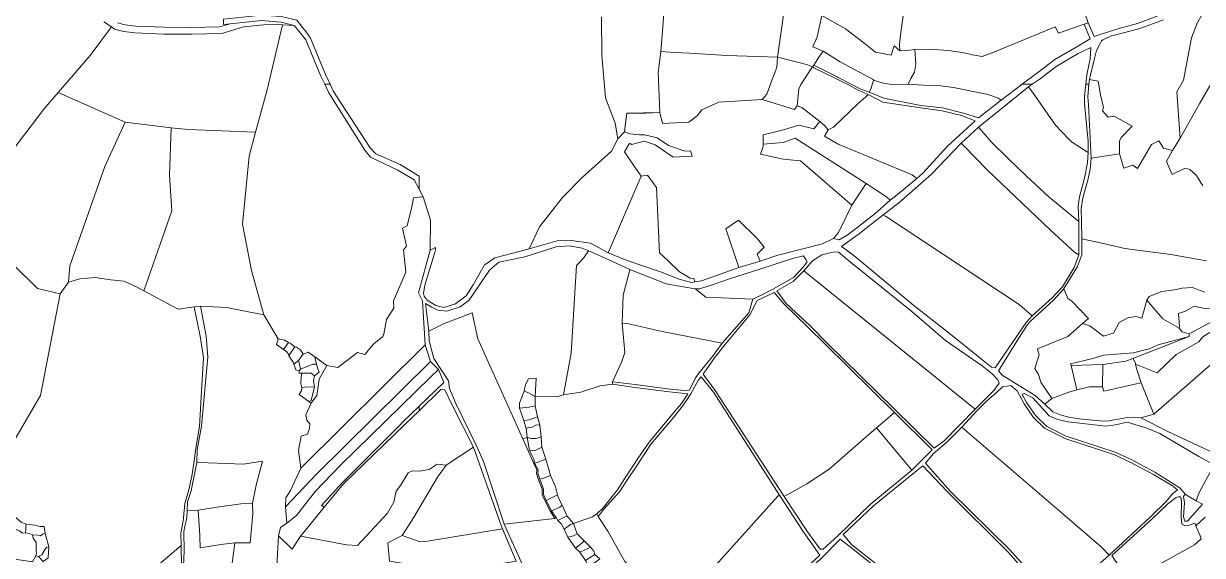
# Model space of a CAD drawing. Header units: metres. Extents: x 542555 to 550520, y 1840485 to 1846995.
# Drawn here: x 547592 to 548809, y 1842514 to 1843063 of the extents above; entities that cross this region are included whole.
import ezdxf

# ---------------------------------------------------------------- set-up
doc = ezdxf.new("R2010")
doc.units = ezdxf.units.M
doc.header["$MEASUREMENT"] = 0
doc.layers.add('Level 30', color=7, linetype='Continuous', lineweight=0)

msp = doc.modelspace()

# ---------------------------------------------------------------- linework, layer by layer
at = {"layer": 'Level 30', "color": 7, "linetype": 'Continuous', "lineweight": 0, "flags": 128}
for points in [[(548800.0865, 1843092.8144), (548799.52, 1843090.22), (548793.63, 1843085.9), (548768.17, 1843072.64), (548741.69, 1843062.9), (548727.39, 1843058.97), (548723.5639, 1843057.8743), (548714.61, 1843055.31), (548696.86, 1843049.46), (548690.72, 1843063.45), (548680.72, 1843092.62), (548694.51, 1843096.28), (548708.68, 1843101.04), (548778.15, 1843126.18), (548800.21, 1843093.38), (548800.0865, 1843092.8144)], [(548805.89, 1842980.38), (548785.73, 1842944.25), (548782.03, 1842992.34), (548788.93, 1843004.39), (548797.44, 1843047.91), (548803.34, 1843063.01), (548818.8, 1843090.33), (548827.8, 1843095.93), (548840.97, 1843108.25), (548864.0257, 1843079.6701), (548867.89, 1843074.88), (548865.9608, 1843072.6197), (548852.22, 1843056.52), (548844.2, 1843045.02), (548831.28, 1843024.53), (548822.19, 1843007.78), (548814.87, 1842995.88), (548805.89, 1842980.38)], [(548375.37, 1843066.54), (548370.01, 1843028.09), (548317.84, 1843029.56), (548279.29, 1843032.15), (548263.41, 1843032.9), (548249.73, 1843033.81), (548252.01, 1843063.57), (548253.05, 1843083.42), (548266.28, 1843088.33), (548273.65, 1843093.09), (548276.59, 1843094.82), (548346.55, 1843083.6), (548376.44, 1843074.72), (548375.37, 1843066.54)], [(548498.89, 1843075.1), (548500.34, 1843074.81), (548497.26, 1843053.84), (548495.95, 1843041.26), (548496.19, 1843034.62), (548490.3, 1843039.57), (548487.31, 1843029.93), (548471.08, 1843033.23), (548459.07, 1843042.81), (548440.02, 1843057.38), (548415.81, 1843071.03), (548412.33, 1843088.5), (548435.21, 1843079.66), (548444.04, 1843089.23), (548498.89, 1843075.1)], [(547903.52, 1843009.96), (547908.15, 1843000), (547907.9291, 1843000), (547902.76, 1843000), (547898.74, 1843008.49), (547883.23, 1843045.86), (547881.83, 1843047.58), (547876.12, 1843054.58), (547871.11, 1843060.73), (547857.8, 1843064.26), (547844.8928, 1843065.1756), (547837.36, 1843065.71), (547804.898, 1843062.371), (547798.18, 1843061.68), (547798.17, 1843067.32), (547837.38, 1843071.35), (547856.96, 1843069.96), (547859.1031, 1843069.4741), (547873.72, 1843066.16), (547876.093, 1843063.1924), (547878.5554, 1843060.1131), (547882.98, 1843054.58), (547887.95, 1843047.58), (547903.52, 1843009.96)], [(548415.81, 1843071.03), (548410.96, 1843048.9), (548406.38, 1843038.52), (548417.08, 1843034.32), (548413.27, 1843028.85), (548407.64, 1843019.83), (548406.07, 1843018.12), (548400.93, 1843019.97), (548393.24, 1843022.2), (548370.01, 1843028.09), (548375.37, 1843066.54), (548376.44, 1843074.72), (548415.81, 1843071.03)], [(548507.55, 1843005.83), (548504.84, 1843000.24), (548487.87, 1842999.82), (548479.03, 1843001.28), (548469.21, 1843004.18), (548469.26, 1843004.75), (548468.64, 1843005.1), (548434.7, 1843023.29), (548417.08, 1843034.32), (548406.38, 1843038.52), (548410.96, 1843048.9), (548415.81, 1843071.03), (548440.02, 1843057.38), (548459.07, 1843042.81), (548471.08, 1843033.23), (548487.31, 1843029.93), (548490.3, 1843039.57), (548496.19, 1843034.62), (548506.13, 1843035.24), (548511.79, 1843035.88), (548512.7, 1843020.81), (548511.38, 1843012.56), (548507.55, 1843005.83)], [(547682.43, 1843059.13), (547685.79, 1843056.9), (547695.19, 1843054.37), (547706.72, 1843053.09), (547736.66, 1843051.87), (547765.61, 1843051.57), (547796.59, 1843052.5), (547818.86, 1843059.33), (547839.44, 1843061.44), (547853.42, 1843062.04), (547859.13, 1843061.2), (547843.38, 1842994.43), (547831.34, 1842950.61), (547761.54, 1842953.2), (547744.3, 1842955.22), (547696.73, 1842960.78), (547627.38, 1842991.39), (547660.55, 1843029.83), (547682.43, 1843059.13)], [(547916.19, 1842707.75), (547904.71, 1842709.93), (547892.51, 1842718.77), (547885.49, 1842723.54), (547880.34, 1842721.54), (547877.65, 1842726.11), (547873.35, 1842728.88), (547871.73, 1842729.07), (547867.4422, 1842732.5867), (547867.17, 1842732.81), (547866.0568, 1842733.2812), (547865.28, 1842733.61), (547864.8331, 1842733.8946), (547861.48, 1842736.03), (547854.7, 1842737.42), (547839.94, 1842762.11), (547827.13, 1842807.8), (547817.71, 1842855.74), (547824.56, 1842925.94), (547831.34, 1842950.61), (547843.38, 1842994.43), (547859.13, 1843061.2), (547871.11, 1843060.73), (547876.12, 1843054.58), (547881.83, 1843047.58), (547883.23, 1843045.86), (547898.74, 1843008.49), (547902.76, 1843000), (547906.98, 1842991.1), (547944.08, 1842932.01), (547949.99, 1842924.73), (547978.24, 1842911.4), (547994.85, 1842901.28), (548000, 1842891.88), (548004.39, 1842883.87), (548002.8144, 1842883.7236), (547994.27, 1842882.93), (547992.4, 1842873.39), (547987.82, 1842854), (547982.79, 1842851.39), (547986.89, 1842833.03), (547983.83, 1842829.02), (547986.44, 1842805.99), (547973.74, 1842776.43), (547973.94, 1842768.93), (547966.43, 1842757.44), (547963.58, 1842742.08), (547963.1154, 1842741.0642), (547962.4719, 1842739.6573), (547962.4, 1842739.5), (547953.1704, 1842732.1105), (547952.92, 1842731.91), (547944.17, 1842721.31), (547936.45, 1842723.16), (547916.19, 1842707.75)], [(548686.45, 1843062.16), (548692.57, 1843046.97), (548678.14, 1843038.27), (548656.24, 1843025.72), (548638.87, 1843012.32), (548622.43, 1843000), (548600.76, 1842983.76), (548597.75, 1842985.79), (548587.43, 1842989.47), (548551.62, 1842996.52), (548535.83, 1842998.7), (548520.63, 1842999.21), (548504.84, 1843000.24), (548507.55, 1843005.83), (548511.38, 1843012.56), (548512.7, 1843020.81), (548511.79, 1843035.88), (548526.98, 1843036.33), (548546.44, 1843034.87), (548562.61, 1843032.48), (548571.22, 1843030.42), (548581.35, 1843028.66), (548593.36, 1843032.98), (548656.47, 1843059.43), (548659.96, 1843052.78), (548686.45, 1843062.16)], [(548358.9, 1842989.69), (548354.28, 1842984.34), (548309.4, 1842981.67), (548291.76, 1842973.8), (548287.03, 1842967.55), (548278.56, 1842961.03), (548251.31, 1842959.52), (548248.4, 1842970.97), (548246.88, 1843012.02), (548249.73, 1843033.81), (548263.41, 1843032.9), (548279.29, 1843032.15), (548317.84, 1843029.56), (548370.01, 1843028.09), (548369.28, 1843017.37), (548364.64, 1843004.84), (548358.9, 1842989.69)], [(548417.08, 1843034.32), (548434.7, 1843023.29), (548468.64, 1843005.1), (548469.26, 1843004.75), (548469.21, 1843004.18), (548466.36, 1842994.88), (548464.77, 1842991.8), (548455.91, 1842994.84), (548446.01, 1843000), (548432.78, 1843006.96), (548431.52, 1843007.6), (548420.02, 1843013.43), (548408.05, 1843019.5), (548407.64, 1843019.83), (548413.27, 1843028.85), (548417.08, 1843034.32)], [(548693.425, 1843037.6646), (548692.72, 1843026.17), (548689.38, 1843009.61), (548688.25, 1843000), (548686.76, 1842987.35), (548687.05, 1842979.81), (548690.52, 1842941.09), (548690.54, 1842929.6), (548673.42, 1842940.6), (548670.69, 1842943.33), (548656.96, 1842957.98), (548633.19, 1842991.72), (548631.8629, 1842993.4436), (548628.94, 1842997.24), (548632.91, 1843000), (548641.26, 1843005.8), (548657.72, 1843018.31), (548680.2, 1843031.9), (548693.44, 1843037.91), (548693.425, 1843037.6646)], [(548391.92, 1842995.24), (548390.24, 1842977.72), (548387.69, 1842973.94), (548354.28, 1842984.34), (548358.9, 1842989.69), (548364.64, 1843004.84), (548369.28, 1843017.37), (548370.01, 1843028.09), (548393.24, 1843022.2), (548400.93, 1843019.97), (548406.07, 1843018.12), (548393.96, 1842999.61), (548391.92, 1842995.24)], [(548427.93, 1842955.62), (548422.15, 1842953.05), (548418.26, 1842957.98), (548413.82, 1842961.54), (548395.17, 1842976.1), (548390.24, 1842977.72), (548391.92, 1842995.24), (548393.96, 1842999.61), (548406.07, 1843018.12), (548407.6, 1843017), (548429.36, 1843006.43), (548431.73, 1843005.28), (548442.04, 1843000), (548446.42, 1842997.76), (548454.09, 1842993.45), (548463.51, 1842989.54), (548460.79, 1842986.55), (548454.12, 1842980.77), (548427.93, 1842955.62)], [(548722.91, 1842941.42), (548723, 1842928.1), (548693.65, 1842923.61), (548691.09, 1842978.78), (548690.39, 1842986.95), (548691.5, 1843000), (548691.93, 1843004.94), (548700.97, 1843003.22), (548703.51, 1842989.12), (548706.45, 1842976.13), (548705.56, 1842972.52), (548711.48, 1842965.99), (548717.36, 1842967), (548736.07, 1842956.86), (548724.57, 1842945.19), (548722.91, 1842941.42)], [(548000, 1842901.32), (548000, 1842891.88), (547994.85, 1842901.28), (547978.24, 1842911.4), (547949.99, 1842924.73), (547944.08, 1842932.01), (547906.98, 1842991.1), (547902.76, 1843000), (547907.9291, 1843000), (547908.15, 1843000), (547908.16, 1843000), (547909.2729, 1842997.6033), (547911.22, 1842993.41), (547914.1596, 1842988.8879), (547949.56, 1842934.43), (547955.3434, 1842928.2399), (547955.39, 1842928.19), (547955.5005, 1842928.1416), (547980.5, 1842917.19), (548000, 1842905.22), (548000, 1842901.32)], [(548504.84, 1843000.24), (548520.63, 1842999.21), (548535.83, 1842998.7), (548551.62, 1842996.52), (548587.43, 1842989.47), (548597.75, 1842985.79), (548600.76, 1842983.76), (548577.3, 1842965.44), (548561.98, 1842970.23), (548540.21, 1842975.73), (548518.03, 1842978.25), (548479.78, 1842985.53), (548464.77, 1842991.8), (548466.36, 1842994.88), (548469.21, 1843004.18), (548479.03, 1843001.28), (548487.87, 1842999.82), (548504.84, 1843000.24)], [(548628.94, 1842997.24), (548631.8629, 1842993.4436), (548633.19, 1842991.72), (548656.96, 1842957.98), (548670.69, 1842943.33), (548673.42, 1842940.6), (548690.54, 1842929.6), (548689.93, 1842919.08), (548686.76, 1842903.12), (548681.89, 1842883.8), (548680.47, 1842874.14), (548681.02, 1842858.37), (548650.48, 1842883.56), (548626.93, 1842905.21), (548608.59, 1842922.97), (548590.78, 1842940.42), (548580.087, 1842952.536), (548577.33, 1842955.66), (548628.94, 1842997.24)], [(547639.51, 1842812.57), (547638.24, 1842795.93), (547629.56, 1842783.91), (547606.01, 1842789.42), (547555.57, 1842838.83), (547539.64, 1842847.33), (547522.8706, 1842843.831), (547554.51, 1842898.47), (547612.58, 1842974.25), (547627.38, 1842991.39), (547696.73, 1842960.78), (547675.69, 1842915.31), (547639.51, 1842812.57)], [(548432.91, 1842846.97), (548427.64, 1842840.98), (548416.54, 1842835.39), (548370.44, 1842823.64), (548351.98, 1842817.35), (548349.11, 1842824.71), (548356.11, 1842831.98), (548349.31, 1842840.39), (548329.71, 1842859.89), (548316.8, 1842850.93), (548330.15, 1842810.85), (548291.7, 1842797.1), (548284.41, 1842796.21), (548283.89, 1842799.49), (548280.02, 1842800), (548268.82, 1842806.32), (548257.31, 1842817.95), (548248.25, 1842826.08), (548245.01, 1842893.43), (548235.7, 1842906.16), (548229.33, 1842905.2), (548222.12, 1842915.61), (548212.17, 1842930.23), (548216.74, 1842938.53), (548217.85, 1842938.81), (548219.36, 1842937.96), (548232.47, 1842941.45), (548243.61, 1842937.6), (548262.47, 1842924.77), (548281.95, 1842925.79), (548280.1, 1842931.4), (548274.51, 1842931.02), (548257.49, 1842936.8), (548245.88, 1842944.81), (548232.56, 1842947.99), (548227.69, 1842947.97), (548217.63, 1842948.89), (548212.22, 1842950.95), (548214.53, 1842970.36), (548233.9, 1842970.28), (548248.4, 1842970.97), (548251.31, 1842959.52), (548278.56, 1842961.03), (548287.03, 1842967.55), (548291.76, 1842973.8), (548309.4, 1842981.67), (548354.28, 1842984.34), (548387.69, 1842973.94), (548390.24, 1842977.72), (548395.17, 1842976.1), (548413.82, 1842961.54), (548407.46, 1842953.93), (548392.1, 1842957.9), (548376.28, 1842952.97), (548355.35, 1842947.7), (548355.13, 1842938.15), (548355.07, 1842935.82), (548352.56, 1842928.05), (548375.74, 1842922.62), (548393.7, 1842921.14), (548446.7, 1842875.22), (548432.91, 1842846.97)], [(548573.94, 1842962.17), (548545.52, 1842936.12), (548519.95, 1842908.27), (548513.91, 1842902.89), (548508.87, 1842906.47), (548431.85, 1842938.66), (548418.35, 1842946.58), (548422.15, 1842953.05), (548427.93, 1842955.62), (548454.12, 1842980.77), (548460.79, 1842986.55), (548463.51, 1842989.54), (548478.86, 1842981.58), (548518.05, 1842975.65), (548539.89, 1842972.56), (548559.94, 1842967.68), (548573.94, 1842962.17)], [(548212.22, 1842950.95), (548212.98, 1842959.77), (548214.53, 1842970.36), (548212.22, 1842950.95)], [(548233.9, 1842970.28), (548214.53, 1842970.36), (548248.4, 1842970.97), (548233.9, 1842970.28)], [(547744.94, 1842869.37), (547715.86, 1842786.91), (547708.93, 1842790.76), (547695.37, 1842796.92), (547681.81, 1842798.16), (547665.78, 1842800.63), (547649.75, 1842799.39), (547638.24, 1842795.93), (547639.51, 1842812.57), (547675.69, 1842915.31), (547696.73, 1842960.78), (547744.3, 1842955.22), (547742.31, 1842906.29), (547744.94, 1842869.37)], [(548422.15, 1842953.05), (548418.35, 1842946.58), (548431.85, 1842938.66), (548508.87, 1842906.47), (548513.91, 1842902.89), (548491.74, 1842884.61), (548486.38, 1842880.4), (548482.5, 1842883.87), (548461.5, 1842897.59), (548388.33, 1842944.33), (548375.7, 1842940.01), (548355.13, 1842938.15), (548355.35, 1842947.7), (548376.28, 1842952.97), (548392.1, 1842957.9), (548407.46, 1842953.93), (548413.82, 1842961.54), (548418.26, 1842957.98), (548422.15, 1842953.05)], [(547801.4, 1842769.79), (547774.28, 1842771.02), (547767.84, 1842770.24), (547751.36, 1842767.77), (547720.4402, 1842784.4406), (547715.86, 1842786.91), (547744.94, 1842869.37), (547742.31, 1842906.29), (547744.3, 1842955.22), (547761.54, 1842953.2), (547831.34, 1842950.61), (547824.56, 1842925.94), (547817.71, 1842855.74), (547827.13, 1842807.8), (547839.94, 1842762.11), (547801.4, 1842769.79)], [(548212.22, 1842950.95), (548217.63, 1842948.89), (548227.69, 1842947.97), (548232.56, 1842947.99), (548245.88, 1842944.81), (548257.49, 1842936.8), (548274.51, 1842931.02), (548280.1, 1842931.4), (548281.95, 1842925.79), (548262.47, 1842924.77), (548243.61, 1842937.6), (548232.47, 1842941.45), (548219.36, 1842937.96), (548217.85, 1842938.81), (548216.74, 1842938.53), (548212.17, 1842930.23), (548222.12, 1842915.61), (548229.33, 1842905.2), (548195.2919, 1842826.1009), (548195.27, 1842826.05), (548194.5237, 1842826.4644), (548186.03, 1842831.18), (548176.84, 1842835.97), (548157.26, 1842838.65), (548142.51, 1842838.52), (548113.6858, 1842830.2417), (548124.19, 1842852.95), (548148.03, 1842883.31), (548168.39, 1842903.68), (548198.75, 1842931.01), (548205.25, 1842943.59), (548212.22, 1842950.95)], [(548461.5, 1842897.59), (548446.7, 1842875.22), (548393.7, 1842921.14), (548375.74, 1842922.62), (548352.56, 1842928.05), (548355.07, 1842935.82), (548355.13, 1842938.15), (548375.7, 1842940.01), (548388.33, 1842944.33), (548461.5, 1842897.59)], [(548681.02, 1842858.37), (548681.19, 1842838.81), (548681.14, 1842823.87), (548677.06, 1842826.31), (548651.64, 1842849.47), (548586.43, 1842911.74), (548562.5424, 1842936.044), (548559.47, 1842939.17), (548577.33, 1842955.66), (548580.087, 1842952.536), (548590.78, 1842940.42), (548608.59, 1842922.97), (548626.93, 1842905.21), (548650.48, 1842883.56), (548681.02, 1842858.37)], [(548559.47, 1842939.17), (548562.5424, 1842936.044), (548586.43, 1842911.74), (548651.64, 1842849.47), (548677.06, 1842826.31), (548681.14, 1842823.87), (548676.32, 1842811.09), (548664.08, 1842791.07), (548653.47, 1842779.46), (548632.79, 1842760.95), (548619.57, 1842772.74), (548481.4072, 1842863.7826), (548479.15, 1842865.27), (548494.85, 1842877.44), (548528.93, 1842907.18), (548559.47, 1842939.17)], [(548229.33, 1842905.2), (548235.7, 1842906.16), (548245.01, 1842893.43), (548248.25, 1842826.08), (548257.31, 1842817.95), (548268.82, 1842806.32), (548280.02, 1842800), (548283.89, 1842799.49), (548284.41, 1842796.21), (548281.75, 1842795.42), (548279.76, 1842795.73), (548268.6, 1842798.75), (548249.17, 1842806.29), (548213.75, 1842818.59), (548196.2226, 1842825.6655), (548195.27, 1842826.05), (548195.2919, 1842826.1009), (548229.33, 1842905.2)], [(548461.5, 1842897.59), (548482.5, 1842883.87), (548486.38, 1842880.4), (548470.61, 1842866.27), (548442.9, 1842845.05), (548433.67, 1842839.44), (548427.64, 1842840.98), (548432.91, 1842846.97), (548446.7, 1842875.22), (548461.5, 1842897.59)], [(548011.97, 1842859.87), (548011.44, 1842828.72), (547999.38, 1842784.94), (548003.65, 1842776.57), (548003.9881, 1842770.6333), (548006.24, 1842731.09), (547877.83, 1842604.02), (547875.73, 1842622.08), (547878.22, 1842636.71), (547884.72, 1842638.97), (547886.85, 1842644.7), (547887.22, 1842649.65), (547884.03, 1842653.29), (547883.14, 1842658.93), (547888.49, 1842670.82), (547894.43, 1842678.72), (547896.89, 1842695.6), (547904.71, 1842709.93), (547916.19, 1842707.75), (547936.45, 1842723.16), (547944.17, 1842721.31), (547952.92, 1842731.91), (547953.1704, 1842732.1105), (547962.4, 1842739.5), (547962.4719, 1842739.6573), (547963.1154, 1842741.0642), (547963.58, 1842742.08), (547966.43, 1842757.44), (547973.94, 1842768.93), (547973.74, 1842776.43), (547986.44, 1842805.99), (547983.83, 1842829.02), (547986.89, 1842833.03), (547982.79, 1842851.39), (547987.82, 1842854), (547992.4, 1842873.39), (547994.27, 1842882.93), (548002.8144, 1842883.7236), (548004.39, 1842883.87), (548011.97, 1842859.87)], [(548330.15, 1842810.85), (548316.8, 1842850.93), (548329.71, 1842859.89), (548349.31, 1842840.39), (548356.11, 1842831.98), (548349.11, 1842824.71), (548351.98, 1842817.35), (548330.15, 1842810.85)], [(548479.15, 1842865.27), (548481.4072, 1842863.7826), (548619.57, 1842772.74), (548632.79, 1842760.95), (548626.73, 1842754.02), (548594.52, 1842707.31), (548590.91, 1842708.07), (548580.4, 1842716.21), (548547.07, 1842743.18), (548510.59, 1842771.8), (548450.81, 1842821.61), (548439.6536, 1842830.0609), (548436.13, 1842832.73), (548454.67, 1842846.16), (548479.15, 1842865.27)], [(548157.02, 1842722.7), (548148.97, 1842679.56), (548142.31, 1842677.49), (548120.03, 1842677.79), (548121.03, 1842696.68), (548112.95, 1842696.12), (548109.97, 1842690.34), (548108.49, 1842683.45), (548103.81, 1842670.93), (548103.79, 1842665.6), (548108.26, 1842653.2), (548110.49, 1842644.68), (548111.74, 1842635.57), (548111.75, 1842635.51), (548106.96, 1842634.22), (548060.84, 1842737.47), (548054.91, 1842764.05), (548025.29, 1842752.92), (548010.23, 1842745.09), (548007.3236, 1842768.3411), (548006.65, 1842773.73), (548013.07, 1842769.9), (548019.39, 1842766.93), (548028.67, 1842765.9), (548042.33, 1842770.41), (548051.49, 1842776.86), (548061.1, 1842790.98), (548072.83, 1842808.16), (548082.2, 1842816.34), (548109.29, 1842821.91), (548141.42, 1842832.09), (548154.89, 1842833.26), (548168.38, 1842830.84), (548175.13, 1842828.24), (548174.9448, 1842827.9801), (548169.68, 1842820.59), (548162.55, 1842813.01), (548157.02, 1842722.7)], [(548210.86, 1842782.42), (548209.8, 1842753.64), (548212.28, 1842723.23), (548209.38, 1842714.06), (548199.62, 1842692.86), (548199.68, 1842690.54), (548187.02, 1842688.92), (548166.91, 1842682.26), (548148.97, 1842679.56), (548157.02, 1842722.7), (548162.55, 1842813.01), (548169.68, 1842820.59), (548174.9448, 1842827.9801), (548175.13, 1842828.24), (548198.98, 1842817.58), (548217.62, 1842808.86), (548217.502, 1842808.3986), (548210.86, 1842782.42)], [(548396.9, 1842822.9), (548399.1734, 1842819.0715), (548400.54, 1842816.77), (548396.44, 1842811.17), (548386.38, 1842800.61), (548365.89, 1842788.87), (548355.17, 1842783.28), (548344.61, 1842778.39), (548295.97, 1842780.27), (548285.949, 1842788.0871), (548284.83, 1842788.96), (548288.6936, 1842788.8414), (548288.74, 1842788.84), (548289.3738, 1842789.0284), (548299.44, 1842792.02), (548304.7931, 1842793.8441), (548320.57, 1842799.22), (548343.2083, 1842806.4114), (548350.57, 1842808.75), (548385.47, 1842820.06), (548396.9, 1842822.9)], [(548598.92, 1842691.64), (548593.41, 1842683.95), (548583.64, 1842674.49), (548574.02, 1842664.61), (548397.12, 1842807.43), (548406.04, 1842817.71), (548412.6203, 1842821.9192), (548415.92, 1842824.03), (548428.96, 1842827.21), (548432.65, 1842826.73), (548432.8272, 1842826.5883), (548445.48, 1842816.47), (548508.82, 1842765.44), (548543.52, 1842735.72), (548581.25, 1842709.41), (548591.65, 1842701.05), (548597.52, 1842694.99), (548598.92, 1842691.64)], [(548284.83, 1842788.96), (548285.949, 1842788.0871), (548295.97, 1842780.27), (548344.61, 1842778.39), (548340.27, 1842764.05), (548313, 1842732.75), (548250.95, 1842745), (548214.83, 1842753.2), (548209.8, 1842753.64), (548210.86, 1842782.42), (548217.502, 1842808.3986), (548217.62, 1842808.86), (548255.16, 1842793.93), (548284.83, 1842788.96)], [(548397.12, 1842807.43), (548574.02, 1842664.61), (548557.94, 1842648.26), (548542.03, 1842631.98), (548531.74, 1842624.55), (548490.16, 1842665.28), (548421.7, 1842732.66), (548403.58, 1842750.88), (548379, 1842773.84), (548369.36, 1842786.81), (548386.02, 1842796.32), (548397.12, 1842807.43)], [(548845.1, 1842761.85), (548852.25, 1842763.95), (548859.55, 1842769.21), (548869.62, 1842781.14), (548880.55, 1842796.27), (548883.9, 1842799.44), (548885.24, 1842801.31), (548903.35, 1842795.07), (548909.85, 1842788), (548920.18, 1842779.57), (548916.33, 1842775.27), (548908.45, 1842764.94), (548878.06, 1842724.58), (548863.94, 1842710.13), (548847.43, 1842671.2), (548841.7, 1842654.92), (548825.31, 1842617.26), (548772.93, 1842641.79), (548745, 1842655.82), (548758.42, 1842659.74), (548861.78, 1842749.4), (548845.1, 1842761.85)], [(548665.14, 1842788.61), (548666.09, 1842787.66), (548669.69, 1842778.99), (548673.46, 1842776.5), (548691.05, 1842758.24), (548684.78, 1842753.14), (548669.8, 1842739.75), (548638.5, 1842727.15), (548639.03, 1842723.74), (548640.08, 1842721.31), (548635.55, 1842706.87), (548639.39, 1842700.39), (548641.67, 1842692.6), (548653.22, 1842675.85), (548645.94, 1842669.76), (548635.81, 1842678.76), (548609.19, 1842695.52), (548602.05, 1842699.76), (548598.05, 1842704.46), (548618.68, 1842737.8), (548628.41, 1842752.46), (548630.78, 1842755.06), (548634.98, 1842758.85), (548654.86, 1842777.08), (548665.14, 1842788.61)], [(548490.75, 1842661.41), (548472.25, 1842645.39), (548453.55, 1842629.38), (548423.37, 1842602.92), (548400.44, 1842587.55), (548379.22, 1842575.98), (548376.73, 1842574.69), (548305.81, 1842683.98), (548293.32, 1842701), (548304.86, 1842717.57), (548315.62, 1842731.28), (548341.58, 1842762.06), (548349.07, 1842777.02), (548366.64, 1842785.08), (548376.85, 1842772.99), (548401.2, 1842749.36), (548419.62, 1842731.34), (548490.75, 1842661.41)], [(548794.99, 1842742.58), (548794.82, 1842739.7), (548763.02, 1842731.3), (548753.73, 1842726.9), (548737.55, 1842723), (548706.71, 1842720.57), (548695.62, 1842716.88), (548672.39, 1842711.49), (548673.25, 1842709.63), (548679.07, 1842684.54), (548670.83, 1842682.38), (548653.22, 1842675.85), (548641.67, 1842692.6), (548639.39, 1842700.39), (548635.55, 1842706.87), (548640.08, 1842721.31), (548639.03, 1842723.74), (548638.5, 1842727.15), (548669.8, 1842739.75), (548684.78, 1842753.14), (548692.55, 1842750.9), (548706.34, 1842740.1), (548716.82, 1842743.23), (548722.82, 1842754.14), (548731.45, 1842758.92), (548739.81, 1842760.49), (548745.95, 1842758.71), (548751.17, 1842777.39), (548767.7, 1842757.79), (548784.57, 1842748.21), (548787.6, 1842744.58), (548794.99, 1842742.58)], [(548839.29, 1842773.78), (548842.38, 1842767.83), (548794.99, 1842742.58), (548787.6, 1842744.58), (548784.57, 1842748.21), (548784.98, 1842750.07), (548783.84, 1842763.34), (548791.06, 1842766.03), (548799.95, 1842770.97), (548810.98, 1842768.55), (548822.73, 1842768.81), (548832.89, 1842771.29), (548839.29, 1842773.78)], [(548140.33, 1842551.88), (548087.87, 1842545.9), (548066.41, 1842610.64), (548059.8, 1842626.05), (548038.08, 1842670.73), (548031.43, 1842686.21), (548030.37, 1842693.92), (548015.18, 1842716.95), (548010.39, 1842735.15), (548010.23, 1842745.09), (548025.29, 1842752.92), (548054.91, 1842764.05), (548060.84, 1842737.47), (548106.96, 1842634.22), (548118.42, 1842608.56), (548121.74, 1842602.2), (548121.39, 1842598.29), (548123.34, 1842591.91), (548127.1, 1842582.1), (548127.07, 1842577.15), (548127.23, 1842576.23), (548130.14, 1842569.82), (548135.54, 1842559.19), (548140.33, 1842551.88)], [(548761.75, 1842702.4), (548739.68, 1842711.13), (548739.4, 1842712.07), (548736.86, 1842716.95), (548794.82, 1842739.7), (548794.99, 1842742.58), (548842.38, 1842767.83), (548844.17, 1842764.31), (548845.1, 1842761.85), (548833.14, 1842755.37), (548821.67, 1842747.27), (548809.17, 1842739.49), (548804.73, 1842734.38), (548781.37, 1842721.27), (548761.75, 1842702.4)], [(548845.1, 1842761.85), (548861.78, 1842749.4), (548758.42, 1842659.74), (548745.39, 1842691.97), (548740.63, 1842706.74), (548739.68, 1842711.13), (548761.75, 1842702.4), (548781.37, 1842721.27), (548804.73, 1842734.38), (548809.17, 1842739.49), (548821.67, 1842747.27), (548833.14, 1842755.37), (548845.1, 1842761.85)], [(548209.8, 1842753.64), (548214.83, 1842753.2), (548250.95, 1842745), (548313, 1842732.75), (548302.77, 1842718.96), (548288.8, 1842701.83), (548286.34, 1842698.28), (548285.07, 1842696.3), (548279.32, 1842684.32), (548274.16, 1842684.05), (548258.76, 1842685.45), (548223.05, 1842690.06), (548199.62, 1842692.86), (548209.38, 1842714.06), (548212.28, 1842723.23), (548209.8, 1842753.64)], [(547854.7, 1842737.42), (547861.48, 1842736.03), (547864.8331, 1842733.8946), (547865.28, 1842733.61), (547860.2, 1842726.32), (547852.95, 1842731.36), (547854.7, 1842737.42)], [(548673.25, 1842709.63), (548672.39, 1842711.49), (548695.62, 1842716.88), (548706.71, 1842720.57), (548737.55, 1842723), (548753.73, 1842726.9), (548763.02, 1842731.3), (548794.82, 1842739.7), (548736.86, 1842716.95), (548729.59, 1842714.11), (548705.82, 1842710.85), (548673.25, 1842709.63)], [(547865.28, 1842733.61), (547866.0568, 1842733.2812), (547867.17, 1842732.81), (547867.4422, 1842732.5867), (547871.73, 1842729.07), (547866.08, 1842720.48), (547863.68, 1842723.91), (547860.2, 1842726.32), (547865.28, 1842733.61)], [(548006.24, 1842731.09), (548011.67, 1842713.81), (547893.75, 1842597.33), (547862.24, 1842564.1), (547862.38, 1842573.25), (547867.35, 1842580.76), (547877.83, 1842604.02), (548006.24, 1842731.09)], [(547871.73, 1842729.07), (547873.35, 1842728.88), (547877.65, 1842726.11), (547880.34, 1842721.54), (547878.02, 1842718.49), (547875.72, 1842715.11), (547870.68, 1842711.21), (547869.96, 1842713.23), (547865.55, 1842719.7), (547866.08, 1842720.48), (547871.73, 1842729.07)], [(548011.67, 1842713.81), (548020.03, 1842705.54), (548012.22, 1842698), (547918.62, 1842606.72), (547893.17, 1842580.13), (547873.4, 1842554.86), (547863.57, 1842546.99), (547862.24, 1842564.1), (547893.75, 1842597.33), (548011.67, 1842713.81)], [(547877.55, 1842705.99), (547876.4, 1842704.18), (547872.76, 1842705.5), (547870.68, 1842711.21), (547875.72, 1842715.11), (547876.14, 1842712.71), (547877.55, 1842705.99)], [(547892.51, 1842718.77), (547892.5582, 1842718.5349), (547894.07, 1842711.16), (547890.52, 1842711.06), (547877.55, 1842705.99), (547876.14, 1842712.71), (547875.72, 1842715.11), (547878.02, 1842718.49), (547880.34, 1842721.54), (547885.49, 1842723.54), (547892.51, 1842718.77)], [(547892.51, 1842718.77), (547904.71, 1842709.93), (547896.89, 1842695.6), (547894.43, 1842678.72), (547888.49, 1842670.82), (547886.35, 1842672.6), (547888.63, 1842673.58), (547892.1, 1842687.72), (547890.89, 1842693.87), (547892.24, 1842699.19), (547897.05, 1842703.03), (547895.51, 1842706.53), (547894.07, 1842711.16), (547892.5582, 1842718.5349), (547892.51, 1842718.77)], [(548739.68, 1842711.13), (548740.63, 1842706.74), (548745.39, 1842691.97), (548738.98, 1842690.62), (548706.7, 1842683.46), (548705.45, 1842687.64), (548705.82, 1842710.85), (548729.59, 1842714.11), (548736.86, 1842716.95), (548739.4, 1842712.07), (548739.68, 1842711.13)], [(548020.03, 1842705.54), (548025.7, 1842692.4), (548000, 1842667.8), (547982.82, 1842651.35), (547981.08, 1842649.26), (547920.82, 1842589.19), (547899.46, 1842565.41), (547902.16, 1842563.7), (547883.14, 1842540.1), (547877.64, 1842533.72), (547869.05, 1842520.25), (547855.07, 1842534.17), (547856.99, 1842542.72), (547863.57, 1842546.99), (547873.4, 1842554.86), (547893.17, 1842580.13), (547918.62, 1842606.72), (548012.22, 1842698), (548020.03, 1842705.54)], [(547897.05, 1842703.03), (547892.24, 1842699.19), (547888.61, 1842702), (547878.88, 1842701.84), (547876.37, 1842701.95), (547876.4, 1842704.18), (547877.55, 1842705.99), (547890.52, 1842711.06), (547894.07, 1842711.16), (547895.51, 1842706.53), (547897.05, 1842703.03)], [(547878.88, 1842701.84), (547888.61, 1842702), (547892.24, 1842699.19), (547890.89, 1842693.87), (547892.1, 1842687.72), (547881.86, 1842687.48), (547878.89, 1842686.97), (547878.03, 1842691.3), (547878.39, 1842698.08), (547878.88, 1842701.84)], [(548705.82, 1842710.85), (548705.45, 1842687.64), (548691.63, 1842687.82), (548679.07, 1842684.54), (548673.25, 1842709.63), (548705.82, 1842710.85)], [(548108.49, 1842683.45), (548109.97, 1842690.34), (548112.95, 1842696.12), (548121.03, 1842696.68), (548120.03, 1842677.79), (548112.19, 1842682.03), (548108.49, 1842683.45)], [(548258.53, 1842682.77), (548277.46, 1842680.64), (548270.83, 1842670.42), (548261.1, 1842658.73), (548237.53, 1842630.67), (548225.75, 1842613.68), (548221.53, 1842607.02), (548212.02, 1842592.82), (548204.79, 1842581.56), (548189.89, 1842562.83), (548183.5, 1842556.74), (548178.9, 1842553.48), (548159.32, 1842546.72), (548153.06, 1842554.35), (548153.02, 1842554.44), (548147.72, 1842565.63), (548144.76, 1842571.43), (548143.02, 1842576.32), (548140.68, 1842584.53), (548135.59, 1842596.16), (548133.11, 1842604.75), (548130.88, 1842613.1), (548126.76, 1842625.45), (548126.04, 1842636.08), (548124.65, 1842648.16), (548122.1, 1842656.78), (548119.78, 1842668.29), (548120.03, 1842677.79), (548142.31, 1842677.49), (548148.97, 1842679.56), (548166.91, 1842682.26), (548187.02, 1842688.92), (548199.68, 1842690.54), (548222.69, 1842687.22), (548258.53, 1842682.77)], [(548370.48, 1842574.82), (548263.49, 1842456.1), (548212.54, 1842507.49), (548194.8, 1842538.81), (548184.81, 1842554.07), (548190.9, 1842561.41), (548206.84, 1842579.48), (548214.39, 1842591.26), (548224.43, 1842605.95), (548239.64, 1842628.82), (548263, 1842656.35), (548273.1, 1842669.12), (548280.69, 1842680.6), (548288.5, 1842695), (548291.27, 1842698.13), (548303.84, 1842682.21), (548372.23, 1842576.15), (548370.48, 1842574.82)], [(548757.94, 1842597.22), (548777.76, 1842585.66), (548782.85, 1842581.51), (548777.45, 1842577.18), (548771.25, 1842569.33), (548754.76, 1842553.41), (548712.46, 1842514), (548703.99, 1842522.6), (548662, 1842558.82), (548563.52, 1842643.5), (548560.19, 1842646.18), (548575.83, 1842662.93), (548585.57, 1842673.05), (548595.58, 1842681.68), (548602.33, 1842687.93), (548611, 1842689.26), (548617.24, 1842683.67), (548624.59, 1842670.4), (548633.95, 1842656.65), (548645.43, 1842645.14), (548667.68, 1842634.03), (548717.29, 1842618.04), (548734.08, 1842610.08), (548757.94, 1842597.22)], [(548758.42, 1842659.74), (548745, 1842655.82), (548731.33, 1842656.11), (548712.02, 1842652.82), (548706, 1842652.46), (548681.37, 1842654.61), (548670.73, 1842656.42), (548662.63, 1842658.62), (548654.05, 1842662), (548645.94, 1842669.76), (548653.22, 1842675.85), (548670.83, 1842682.38), (548679.07, 1842684.54), (548691.63, 1842687.82), (548705.45, 1842687.64), (548706.7, 1842683.46), (548738.98, 1842690.62), (548745.39, 1842691.97), (548758.42, 1842659.74)], [(547878.89, 1842686.97), (547881.86, 1842687.48), (547892.1, 1842687.72), (547888.63, 1842673.58), (547886.35, 1842672.6), (547876.15, 1842679.71), (547878.71, 1842683.98), (547878.89, 1842686.97)], [(548056.35, 1842625.57), (548027.92, 1842606.83), (548018.8, 1842607.88), (548010.6, 1842602.63), (548000.4, 1842600.81), (547993.35, 1842601.2), (547988.7, 1842598.99), (547980.96, 1842586.09), (547976.39, 1842580.02), (547973.95, 1842568.89), (547967.54, 1842557.25), (547936.59, 1842523.93), (547925.15, 1842524.6), (547877.64, 1842533.72), (547883.14, 1842540.1), (547902.16, 1842563.7), (547922.14, 1842587.6), (547985.11, 1842648.41), (548000, 1842662.99), (548022.44, 1842684.97), (548026.47, 1842684.53), (548034.67, 1842668.17), (548056.35, 1842625.57)], [(548120.03, 1842677.79), (548119.78, 1842668.29), (548113.82, 1842666.81), (548103.79, 1842665.6), (548103.81, 1842670.93), (548108.49, 1842683.45), (548112.19, 1842682.03), (548120.03, 1842677.79)], [(548804.76, 1842616.02), (548820.83, 1842607.25), (548805.4, 1842578.68), (548802.09, 1842570.22), (548794.66, 1842574.58), (548790.95, 1842576.89), (548785.75, 1842583.11), (548779.14, 1842587.31), (548759.35, 1842599.73), (548735.19, 1842612.81), (548718.38, 1842620.32), (548667.81, 1842636.73), (548648, 1842647), (548636.73, 1842657.82), (548635.56, 1842659.17), (548626.93, 1842671.77), (548622.58, 1842679.85), (548624.74, 1842680.98), (548633.46, 1842676.34), (548650.42, 1842658.02), (548658.92, 1842654.11), (548670.16, 1842651.56), (548682.1, 1842650.31), (548708.88, 1842647.27), (548718.73, 1842648.48), (548730.92, 1842651.21), (548751.08, 1842645.13), (548764.54, 1842639.74), (548804.76, 1842616.02)], [(548000, 1842667.8), (548000, 1842662.99), (547985.11, 1842648.41), (547922.14, 1842587.6), (547902.16, 1842563.7), (547899.46, 1842565.41), (547920.82, 1842589.19), (547981.08, 1842649.26), (547982.82, 1842651.35), (548000, 1842667.8)], [(548119.78, 1842668.29), (548122.1, 1842656.78), (548113.55, 1842653.75), (548108.26, 1842653.2), (548103.79, 1842665.6), (548113.82, 1842666.81), (548119.78, 1842668.29)], [(548122.1, 1842656.78), (548124.65, 1842648.16), (548121.38, 1842648.43), (548116.93, 1842646.05), (548113.01, 1842645.69), (548110.49, 1842644.68), (548108.26, 1842653.2), (548113.55, 1842653.75), (548122.1, 1842656.78)], [(548490.75, 1842661.41), (548529.63, 1842622.94), (548508.6, 1842601.94), (548499.96, 1842612.07), (548472.25, 1842645.39), (548490.75, 1842661.41)], [(548124.65, 1842648.16), (548126.04, 1842636.08), (548121.03, 1842634.58), (548115.71, 1842634.64), (548111.74, 1842635.57), (548110.49, 1842644.68), (548113.01, 1842645.69), (548116.93, 1842646.05), (548121.38, 1842648.43), (548124.65, 1842648.16)], [(548472.25, 1842645.39), (548499.96, 1842612.07), (548508.6, 1842601.94), (548465.72, 1842566.42), (548432.26, 1842533.98), (548416.99, 1842520.13), (548414.13, 1842520.2), (548400.15, 1842539.14), (548376.73, 1842574.69), (548379.22, 1842575.98), (548400.44, 1842587.55), (548423.37, 1842602.92), (548453.55, 1842629.38), (548472.25, 1842645.39)], [(548560.19, 1842646.18), (548563.52, 1842643.5), (548662, 1842558.82), (548703.99, 1842522.6), (548712.46, 1842514), (548690.3, 1842494.32), (548667.95, 1842473.21), (548659.66, 1842467.24), (548656.23, 1842467.53), (548649.24, 1842475.51), (548609.8, 1842519.68), (548548.19, 1842580.26), (548522.6, 1842609.06), (548530.79, 1842618.54), (548544.62, 1842630.6), (548560.19, 1842646.18)], [(548136.69, 1842559.94), (548141.74, 1842552.23), (548140.33, 1842551.88), (548135.54, 1842559.19), (548130.14, 1842569.82), (548127.23, 1842576.23), (548127.07, 1842577.15), (548127.1, 1842582.1), (548123.34, 1842591.91), (548121.39, 1842598.29), (548121.74, 1842602.2), (548118.42, 1842608.56), (548106.96, 1842634.22), (548111.75, 1842635.51), (548114.11, 1842622.18), (548118.48, 1842613.25), (548119.33, 1842609.03), (548122.95, 1842602.09), (548122.64, 1842598.67), (548124.56, 1842592.38), (548128.5, 1842582.09), (548128.47, 1842576.8), (548131.36, 1842570.44), (548136.69, 1842559.94)], [(548126.04, 1842636.08), (548126.76, 1842625.45), (548120.5, 1842622.45), (548116.95, 1842621.81), (548114.11, 1842622.18), (548111.75, 1842635.51), (548111.74, 1842635.57), (548115.71, 1842634.64), (548121.03, 1842634.58), (548126.04, 1842636.08)], [(548001.29, 1842527.92), (547982.43, 1842534.38), (547994.24, 1842552.55), (548019.16, 1842594.46), (548027.92, 1842606.83), (548056.35, 1842625.57), (548084.71, 1842544.83), (548086.2, 1842541.13), (548008.82, 1842528.54), (548001.29, 1842527.92)], [(548126.76, 1842625.45), (548130.88, 1842613.1), (548121.91, 1842609.58), (548119.33, 1842609.03), (548118.48, 1842613.25), (548114.11, 1842622.18), (548116.95, 1842621.81), (548120.5, 1842622.45), (548126.76, 1842625.45)], [(547831.79, 1842586.34), (547828.24, 1842567.58), (547816.2, 1842567.16), (547789.2785, 1842563.1117), (547772.11, 1842560.53), (547760.57, 1842559.83), (547761.08, 1842569.15), (547764.8, 1842580.52), (547768, 1842595.97), (547770.51, 1842609.78), (547782.3453, 1842609.3313), (547818.78, 1842607.95), (547838.45, 1842610.99), (547831.79, 1842586.34)], [(548130.88, 1842613.1), (548133.11, 1842604.75), (548135.59, 1842596.16), (548127.79, 1842593.06), (548124.56, 1842592.38), (548122.64, 1842598.67), (548122.95, 1842602.09), (548119.33, 1842609.03), (548121.91, 1842609.58), (548130.88, 1842613.1)], [(548545.08, 1842579.92), (548607.8, 1842517.68), (548646.13, 1842474.04), (548633.08, 1842463.35), (548629.98, 1842464.46), (548622.46, 1842458.67), (548609.14, 1842445.51), (548596.47, 1842433.79), (548589.47, 1842429.59), (548583.55, 1842428.14), (548574.95, 1842430.55), (548524.73, 1842465.05), (548502.56, 1842481.06), (548446.57, 1842524.59), (548437.66, 1842535.31), (548469.08, 1842564.95), (548511.25, 1842599.46), (548520.16, 1842606.37), (548545.08, 1842579.92)], [(548135.59, 1842596.16), (548140.68, 1842584.53), (548143.02, 1842576.32), (548134.74, 1842572.12), (548131.36, 1842570.44), (548128.47, 1842576.8), (548128.5, 1842582.09), (548124.56, 1842592.38), (548127.79, 1842593.06), (548135.59, 1842596.16)], [(547825.66, 1842526.91), (547809.99, 1842526.85), (547795.48, 1842524.96), (547774.23, 1842521.75), (547773.7035, 1842533.3503), (547773.64, 1842534.75), (547772.11, 1842560.53), (547789.2785, 1842563.1117), (547816.2, 1842567.16), (547828.24, 1842567.58), (547828.33, 1842557.01), (547825.66, 1842526.91)], [(548143.02, 1842576.32), (548144.76, 1842571.43), (548147.72, 1842565.63), (548145.48, 1842563.69), (548136.69, 1842559.94), (548131.36, 1842570.44), (548134.74, 1842572.12), (548143.02, 1842576.32)], [(548801.74, 1842544.5), (548806.2097, 1842533.8972), (548807.41, 1842531.05), (548800.35, 1842524.68), (548734.06, 1842487.93), (548732.5214, 1842489.9727), (548718.16, 1842509.04), (548714.94, 1842513.63), (548756.43, 1842551.3), (548772.99, 1842567.18), (548781.62, 1842573.74), (548784.83, 1842574.57), (548786.8, 1842572.52), (548787.03, 1842568.86), (548786.6, 1842553.77), (548787.44, 1842546.22), (548790.27, 1842544.83), (548793.15, 1842544.46), (548800.87, 1842547.16), (548801.74, 1842544.5)], [(548802.09, 1842570.22), (548808.6, 1842566.55), (548793.15, 1842549.25), (548790.47, 1842549), (548789.16, 1842553.54), (548790.13, 1842568.16), (548789.12, 1842574.74), (548790.95, 1842576.89), (548794.66, 1842574.58), (548802.09, 1842570.22)], [(547582.56, 1842556.13), (547584.16, 1842552.59), (547589.18, 1842548.01), (547594.64, 1842546.12), (547594.16, 1842544.25), (547594.06, 1842540), (547593.73, 1842536.96), (547590.59, 1842536.84), (547587.73, 1842539.22), (547583.2, 1842541.06), (547578.73, 1842545.88), (547575.88, 1842548.54), (547582.56, 1842556.13)], [(547809.99, 1842526.85), (547804.93, 1842489.68), (547804.25, 1842453.73), (547801.86, 1842441.28), (547778.24, 1842444.07), (547771.715, 1842443.5741), (547763.7007, 1842442.9651), (547758.37, 1842442.56), (547756.92, 1842470.4), (547756.63, 1842495.92), (547757.62, 1842518.34), (547757.14, 1842538.18), (547758.0351, 1842542.2759), (547760.3, 1842552.64), (547760.57, 1842559.83), (547772.11, 1842560.53), (547773.64, 1842534.75), (547773.7035, 1842533.3503), (547774.23, 1842521.75), (547795.48, 1842524.96), (547809.99, 1842526.85)], [(548149.82, 1842553.34), (548143.2, 1842550), (548141.74, 1842552.23), (548136.69, 1842559.94), (548145.48, 1842563.69), (548147.72, 1842565.63), (548153.02, 1842554.44), (548153.06, 1842554.35), (548149.82, 1842553.34)], [(547594.64, 1842546.12), (547603.84, 1842544.88), (547608.68, 1842543.62), (547612.99, 1842543.76), (547614.14, 1842536.47), (547611.33, 1842535.9), (547609.33, 1842534.08), (547606.69, 1842534.66), (547600.97, 1842535.03), (547597.41, 1842536.38), (547593.73, 1842536.96), (547594.06, 1842540), (547594.16, 1842544.25), (547594.64, 1842546.12)], [(548171.88, 1842508.6), (548173.39, 1842505.47), (548146.76, 1842491.09), (548125.3, 1842478.26), (548119.95, 1842475.29), (548100.72, 1842517.7), (548087.87, 1842545.9), (548140.33, 1842551.88), (548141.74, 1842552.23), (548143.2, 1842550), (548146.89, 1842546.01), (548149.68, 1842541.02), (548153.54, 1842532.63), (548161.5, 1842521.35), (548165.83, 1842517.16), (548171.88, 1842508.6)], [(548153.06, 1842554.35), (548159.32, 1842546.72), (548156.17, 1842545.65), (548149.68, 1842541.02), (548146.89, 1842546.01), (548143.2, 1842550), (548149.82, 1842553.34), (548153.06, 1842554.35)], [(548159.32, 1842546.72), (548163.09, 1842536.06), (548159.38, 1842534), (548153.54, 1842532.63), (548149.68, 1842541.02), (548156.17, 1842545.65), (548159.32, 1842546.72)], [(547614.14, 1842536.47), (547617.84, 1842522.83), (547615.61, 1842521.84), (547614.24, 1842520.39), (547610.77, 1842514.46), (547607.1, 1842512.76), (547604.43, 1842513.36), (547605.29, 1842515.8), (547604.66, 1842518.74), (547604.92, 1842521.09), (547604.75, 1842527.04), (547603.57, 1842529.35), (547601.82, 1842531.67), (547600.97, 1842535.03), (547606.69, 1842534.66), (547609.33, 1842534.08), (547611.33, 1842535.9), (547614.14, 1842536.47)], [(548100.13, 1842507.77), (548016.28, 1842493.97), (548006.91, 1842504.58), (548001.16, 1842502.6), (547969.65, 1842507.79), (547967.67, 1842526.64), (547982.43, 1842534.38), (548001.29, 1842527.92), (548008.82, 1842528.54), (548086.2, 1842541.13), (548100.13, 1842507.77)], [(548163.09, 1842536.06), (548170.56, 1842528.73), (548168.12, 1842526.38), (548161.5, 1842521.35), (548153.54, 1842532.63), (548159.38, 1842534), (548163.09, 1842536.06)], [(548525.15, 1842423.08), (548502.9, 1842416.5), (548464.33, 1842418.07), (548452.44, 1842419.56), (548426.29, 1842425.24), (548409.98, 1842427.98), (548383.08, 1842431), (548356.69, 1842434.83), (548341.52, 1842438.13), (548339.47, 1842439.4), (548341.54, 1842442.69), (548362.77, 1842463.36), (548381.39, 1842479.28), (548415.38, 1842510.81), (548434.69, 1842530.62), (548444.89, 1842522.82), (548501.42, 1842477.66), (548523.74, 1842461.89), (548570.58, 1842430.42), (548558.78, 1842428.77), (548541.97, 1842425.68), (548525.15, 1842423.08)], [(547607.1, 1842512.76), (547610.77, 1842514.46), (547614.24, 1842520.39), (547615.61, 1842521.84), (547617.84, 1842522.83), (547617.11, 1842511.18), (547614.4, 1842509.32), (547611.92, 1842507.56), (547607.1, 1842512.76)], [(547754.89, 1842501.81), (547754.88, 1842470.41), (547756.46, 1842442.8), (547756.44, 1842425.84), (547740.98, 1842423.56), (547716.43, 1842418.01), (547697.24, 1842414.55), (547686.72, 1842429.8), (547660.29, 1842442.31), (547647.6, 1842460.11), (547653.26, 1842475.38), (547665.78, 1842467.23), (547682.83, 1842470.23), (547708.06, 1842484.29), (547738.17, 1842510.34), (547754.31, 1842523.95), (547754.89, 1842501.81)], [(548170.56, 1842528.73), (548176.9, 1842522.36), (548175.66, 1842521.8), (548165.83, 1842517.16), (548161.5, 1842521.35), (548168.12, 1842526.38), (548170.56, 1842528.73)], [(548176.9, 1842522.36), (548180.36, 1842518.33), (548181.59, 1842514.67), (548171.88, 1842508.6), (548165.83, 1842517.16), (548175.66, 1842521.8), (548176.9, 1842522.36)], [(548181.59, 1842514.67), (548186.55, 1842510.45), (548183.87, 1842508.17), (548175.12, 1842501.86), (548173.39, 1842505.47), (548171.88, 1842508.6), (548181.59, 1842514.67)]]:
    msp.add_lwpolyline(points, close=True, dxfattribs=at)
for points in [[(547674.7, 1843064.29), (547682.43, 1843059.13), (547660.55, 1843029.83), (547627.38, 1842991.39), (547612.58, 1842974.25), (547554.51, 1842898.47), (547522.8706, 1842843.831), (547509.83, 1842841.11), (547483.29, 1842802.85), (547453.75, 1842804.06), (547443.75, 1842782.84), (547406.8, 1842839.59), (547446.73, 1842892.28), (547457.7, 1842910.15), (547470.14, 1842935.79), (547481.86, 1842953.37), (547486.03, 1842956.53), (547508.95, 1842973.88), (547531.65, 1842996.6), (547552.15, 1843017.84), (547580.7, 1843071.32)], [(547798.17, 1843067.32), (547798.18, 1843061.68), (547804.898, 1843062.371), (547795.43, 1843059.47), (547793.86, 1843059.42), (547765.54, 1843058.57), (547736.84, 1843058.87), (547707.25, 1843060.07), (547696.49, 1843061.27), (547688.71, 1843063.36)], [(547688.71, 1843063.36), (547696.49, 1843061.27), (547707.25, 1843060.07), (547736.84, 1843058.87), (547765.54, 1843058.57), (547793.86, 1843059.42), (547795.43, 1843059.47), (547804.898, 1843062.371), (547837.36, 1843065.71)], [(548188.17, 1843069.55), (548188.54, 1843029.89), (548192.54, 1842985.91), (548202.52, 1842959.92), (548205.25, 1842943.59), (548198.75, 1842931.01), (548198.75, 1842931.01), (548168.39, 1842903.68), (548148.03, 1842883.31), (548124.19, 1842852.95), (548113.68, 1842830.24), (548104.61, 1842827.63), (548078.28, 1842820.88), (548068.3925, 1842814.1339), (548067.61, 1842813.6), (548055.88, 1842792.93), (548048.74, 1842781.6), (548037.54, 1842773.4), (548025.6, 1842769.57), (548017.33, 1842771.64), (548008.26, 1842777.22), (548005.24, 1842781.2), (548004.76, 1842784.23), (548006.03, 1842792.83), (548015.9657, 1842825.4783), (548016.7959, 1842828.2066), (548016.94, 1842828.68), (548017.0443, 1842831.4104), (548011.44, 1842828.72), (548011.97, 1842859.87), (548004.39, 1842883.87), (548000, 1842891.88), (548000, 1842901.32), (548000, 1842905.22), (547980.5, 1842917.19), (547955.5005, 1842928.1416), (547955.39, 1842928.19), (547955.3434, 1842928.2399), (547949.56, 1842934.43), (547914.1596, 1842988.8879), (547911.22, 1842993.41), (547909.2729, 1842997.6033), (547908.16, 1843000), (547908.15, 1843000), (547903.52, 1843009.96), (547887.95, 1843047.58), (547882.98, 1843054.58), (547878.5554, 1843060.1131), (547876.093, 1843063.1924)], [(548252.01, 1843063.57), (548249.73, 1843033.81), (548246.88, 1843012.02), (548248.4, 1842970.97), (548214.53, 1842970.36), (548212.98, 1842959.77), (548212.22, 1842950.95), (548205.25, 1842943.59), (548202.52, 1842959.92), (548192.54, 1842985.91), (548188.54, 1843029.89), (548188.17, 1843069.55)], [(548690.72, 1843063.45), (548686.45, 1843062.16), (548659.96, 1843052.78), (548656.47, 1843059.43), (548593.36, 1843032.98), (548581.35, 1843028.66), (548571.22, 1843030.42), (548562.61, 1843032.48), (548546.44, 1843034.87), (548526.98, 1843036.33), (548511.79, 1843035.88), (548506.13, 1843035.24), (548496.19, 1843034.62), (548495.95, 1843041.26), (548497.26, 1843053.84), (548500.34, 1843074.81)], [(548768.58, 1843066.47), (548743.99, 1843057.72), (548736.3462, 1843055.6404), (548713.85, 1843049.52), (548705.93, 1843046), (548704.26, 1843044.7), (548702.5948, 1843041.505), (548699.22, 1843035.03), (548697.06, 1843026.58), (548692.99, 1843009.78), (548691.93, 1843004.94), (548691.5, 1843000), (548688.25, 1843000), (548689.38, 1843009.61), (548692.72, 1843026.17), (548693.425, 1843037.6646), (548693.44, 1843037.91), (548680.2, 1843031.9), (548657.72, 1843018.31), (548641.26, 1843005.8), (548632.91, 1843000), (548628.922, 1843000), (548622.43, 1843000), (548638.87, 1843012.32), (548656.24, 1843025.72), (548678.14, 1843038.27), (548692.57, 1843046.97), (548686.45, 1843062.16), (548690.72, 1843063.45), (548696.86, 1843049.46), (548714.61, 1843055.31), (548723.5639, 1843057.8743), (548727.39, 1843058.97), (548741.69, 1843062.9)], [(548803.34, 1843063.01), (548797.44, 1843047.91), (548788.93, 1843004.39), (548782.03, 1842992.34), (548782.03, 1842992.34), (548785.73, 1842944.25), (548777.82, 1842931.73), (548768.59, 1842933.94), (548763.63, 1842941.81), (548756.17, 1842937.9), (548741.48, 1842913.05), (548736.62, 1842916.38), (548727.43, 1842913.46), (548723, 1842928.1), (548722.91, 1842941.42), (548724.57, 1842945.19), (548736.07, 1842956.86), (548717.36, 1842967), (548711.48, 1842965.99), (548705.56, 1842972.52), (548706.45, 1842976.13), (548703.51, 1842989.12), (548700.97, 1843003.22), (548691.93, 1843004.94), (548692.99, 1843009.78), (548697.06, 1843026.58), (548699.22, 1843035.03), (548702.5948, 1843041.505), (548704.26, 1843044.7), (548705.93, 1843046), (548713.85, 1843049.52), (548736.3462, 1843055.6404), (548743.99, 1843057.72), (548768.58, 1843066.47)], [(547857.8, 1843064.26), (547871.11, 1843060.73), (547859.13, 1843061.2), (547853.42, 1843062.04), (547839.44, 1843061.44), (547818.86, 1843059.33), (547796.59, 1843052.5), (547765.61, 1843051.57), (547736.66, 1843051.87), (547706.72, 1843053.09), (547695.19, 1843054.37), (547685.79, 1843056.9), (547682.43, 1843059.13), (547674.7, 1843064.29)], [(548808.97, 1842895.07), (548802.57, 1842905.89), (548795.7, 1842911.91), (548790.71, 1842913.52), (548777.4, 1842906.92), (548771.68, 1842920.16), (548777.82, 1842931.73), (548785.73, 1842944.25), (548805.89, 1842980.38), (548814.87, 1842995.88)], [(548812.92, 1842817.79), (548776.13, 1842824.52), (548728.35, 1842830.38), (548708, 1842835.23), (548684.17, 1842840.58), (548683.82, 1842858.02), (548683.4, 1842871.88), (548685.33, 1842882.95), (548690.74, 1842902.37), (548692.9, 1842912.38), (548693.65, 1842923.61), (548723, 1842928.1), (548727.43, 1842913.46), (548736.62, 1842916.38), (548741.48, 1842913.05), (548756.17, 1842937.9), (548763.63, 1842941.81), (548768.59, 1842933.94), (548777.82, 1842931.73), (548771.68, 1842920.16), (548777.4, 1842906.92), (548790.71, 1842913.52), (548795.7, 1842911.91), (548802.57, 1842905.89), (548808.97, 1842895.07)], [(547555.57, 1842838.83), (547606.01, 1842789.42), (547629.56, 1842783.91), (547609.11, 1842679), (547609.11, 1842679), (547575.71, 1842620.96)], [(548811, 1842785.45), (548803.5, 1842788.18), (548798.49, 1842790.32), (548787.8, 1842789.67), (548779.7, 1842787.84), (548766.64, 1842786.26), (548753.78, 1842781.16), (548751.17, 1842777.39), (548745.95, 1842758.71), (548739.81, 1842760.49), (548731.45, 1842758.92), (548722.82, 1842754.14), (548716.82, 1842743.23), (548706.34, 1842740.1), (548692.55, 1842750.9), (548684.78, 1842753.14), (548691.05, 1842758.24), (548673.46, 1842776.5), (548669.69, 1842778.99), (548666.09, 1842787.66), (548665.14, 1842788.61), (548679.79, 1842812.04), (548683.4, 1842822.4), (548684.05, 1842824.14), (548684.17, 1842840.58), (548708, 1842835.23), (548728.35, 1842830.38), (548776.13, 1842824.52), (548812.92, 1842817.79)], [(547575.71, 1842620.96), (547609.11, 1842679), (547629.56, 1842783.91), (547638.24, 1842795.93), (547649.75, 1842799.39), (547665.78, 1842800.63), (547681.81, 1842798.16), (547695.37, 1842796.92), (547708.93, 1842790.76), (547715.86, 1842786.91), (547720.4402, 1842784.4406), (547751.36, 1842767.77), (547767.84, 1842770.24), (547767.8668, 1842770.1106), (547774.09, 1842740.06), (547777.43, 1842717.76), (547775.4321, 1842683.5403), (547773.29, 1842646.85), (547769.22, 1842622.47), (547767.94, 1842611.07), (547765.59, 1842595.61), (547762.38, 1842581.38), (547762.38, 1842581.38), (547758.14, 1842567.22), (547756.8787, 1842552.5174), (547756.8, 1842551.6), (547753.95, 1842536.35), (547754.31, 1842523.95), (547738.17, 1842510.34)], [(548810.98, 1842768.55), (548799.95, 1842770.97), (548791.06, 1842766.03), (548783.84, 1842763.34), (548784.98, 1842750.07), (548784.57, 1842748.21), (548767.7, 1842757.79), (548751.17, 1842777.39), (548753.78, 1842781.16), (548766.64, 1842786.26), (548779.7, 1842787.84), (548787.8, 1842789.67), (548798.49, 1842790.32), (548803.5, 1842788.18), (548811, 1842785.45)], [(547754.89, 1842501.81), (547754.31, 1842523.95), (547753.95, 1842536.35), (547756.8, 1842551.6), (547756.8787, 1842552.5174), (547758.14, 1842567.22), (547762.38, 1842581.38), (547765.59, 1842595.61), (547767.94, 1842611.07), (547769.22, 1842622.47), (547773.29, 1842646.85), (547775.4321, 1842683.5403), (547777.43, 1842717.76), (547774.09, 1842740.06), (547767.8668, 1842770.1106), (547767.84, 1842770.24), (547774.28, 1842771.02), (547780.22, 1842740.06), (547781.89, 1842718.31), (547778.9256, 1842685.0839), (547775.55, 1842647.25), (547775.55, 1842647.25), (547770.93, 1842622.86), (547770.51, 1842609.78), (547768, 1842595.97), (547764.8, 1842580.52), (547761.08, 1842569.15), (547760.57, 1842559.83), (547760.3, 1842552.64), (547758.0351, 1842542.2759), (547757.14, 1842538.18), (547757.62, 1842518.34), (547756.63, 1842495.92)], [(547804.93, 1842489.68), (547809.99, 1842526.85), (547825.66, 1842526.91), (547828.33, 1842557.01), (547828.24, 1842567.58), (547831.79, 1842586.34), (547838.45, 1842610.99), (547818.78, 1842607.95), (547782.3453, 1842609.3313), (547770.51, 1842609.78), (547770.93, 1842622.86), (547775.55, 1842647.25), (547778.9256, 1842685.0839), (547781.89, 1842718.31), (547780.22, 1842740.06), (547774.28, 1842771.02), (547801.4, 1842769.79), (547839.94, 1842762.11), (547854.7, 1842737.42), (547852.95, 1842731.36), (547860.2, 1842726.32), (547863.68, 1842723.91), (547866.08, 1842720.48), (547865.55, 1842719.7), (547869.96, 1842713.23), (547870.68, 1842711.21), (547872.76, 1842705.5), (547876.4, 1842704.18), (547876.37, 1842701.95), (547878.88, 1842701.84), (547878.39, 1842698.08), (547878.03, 1842691.3), (547878.89, 1842686.97), (547878.71, 1842683.98), (547876.15, 1842679.71), (547886.35, 1842672.6), (547886.35, 1842672.6), (547888.49, 1842670.82), (547883.14, 1842658.93), (547884.03, 1842653.29), (547887.22, 1842649.65), (547886.85, 1842644.7), (547884.72, 1842638.97), (547878.22, 1842636.71), (547875.73, 1842622.08), (547877.83, 1842604.02), (547867.35, 1842580.76), (547862.38, 1842573.25), (547862.24, 1842564.1), (547863.57, 1842546.99), (547856.99, 1842542.72), (547855.07, 1842534.17), (547852.79, 1842496.69)], [(547852.79, 1842496.69), (547855.07, 1842534.17), (547869.05, 1842520.25), (547877.64, 1842533.72), (547925.15, 1842524.6), (547936.59, 1842523.93), (547967.54, 1842557.25), (547973.95, 1842568.89), (547976.39, 1842580.02), (547980.96, 1842586.09), (547988.7, 1842598.99), (547993.35, 1842601.2), (548000.4, 1842600.81), (548010.6, 1842602.63), (548018.8, 1842607.88), (548027.92, 1842606.83), (548019.16, 1842594.46), (547994.24, 1842552.55), (547994.24, 1842552.55), (547982.43, 1842534.38), (547967.67, 1842526.64), (547969.65, 1842507.79)], [(548263.49, 1842456.1), (548370.48, 1842574.82), (548372.23, 1842576.15), (548372.23, 1842576.15), (548396.41, 1842538.6), (548413.66, 1842514.24), (548378.45, 1842481.39)], [(548186.55, 1842510.45), (548181.59, 1842514.67), (548180.36, 1842518.33), (548176.9, 1842522.36), (548170.56, 1842528.73), (548163.09, 1842536.06), (548159.32, 1842546.72), (548178.9, 1842553.48), (548183.5, 1842556.74), (548184.81, 1842554.07), (548194.8, 1842538.81), (548212.54, 1842507.49)], [(547617.11, 1842511.18), (547617.84, 1842522.83), (547614.14, 1842536.47), (547612.99, 1842543.76), (547608.68, 1842543.62), (547603.84, 1842544.88), (547594.64, 1842546.12), (547589.18, 1842548.01)], [(548822.3274, 1842492.5577), (548806.31, 1842489.86), (548758.36, 1842456.39), (548724.84, 1842423.82), (548721.5785, 1842426.5496), (548701.72, 1842443.17), (548698.97, 1842445.48), (548695.21, 1842450.44), (548694.6505, 1842452.0038), (548692.48, 1842458.07), (548703.71, 1842470.43), (548711.4678, 1842467.2127), (548719.89, 1842463.72), (548736.24, 1842481.16), (548734.06, 1842487.93), (548800.35, 1842524.68), (548807.41, 1842531.05), (548806.2097, 1842533.8972), (548801.74, 1842544.5), (548811.5, 1842553.21)], [(547590.59, 1842536.84), (547593.73, 1842536.96), (547597.41, 1842536.38), (547600.97, 1842535.03), (547601.82, 1842531.67), (547603.57, 1842529.35), (547604.75, 1842527.04), (547604.92, 1842521.09), (547604.66, 1842518.74), (547605.29, 1842515.8), (547604.43, 1842513.36), (547600.98, 1842507.24), (547571.2, 1842511.58)]]:
    msp.add_lwpolyline(points, dxfattribs=at)

doc.saveas('drawing.dxf')
